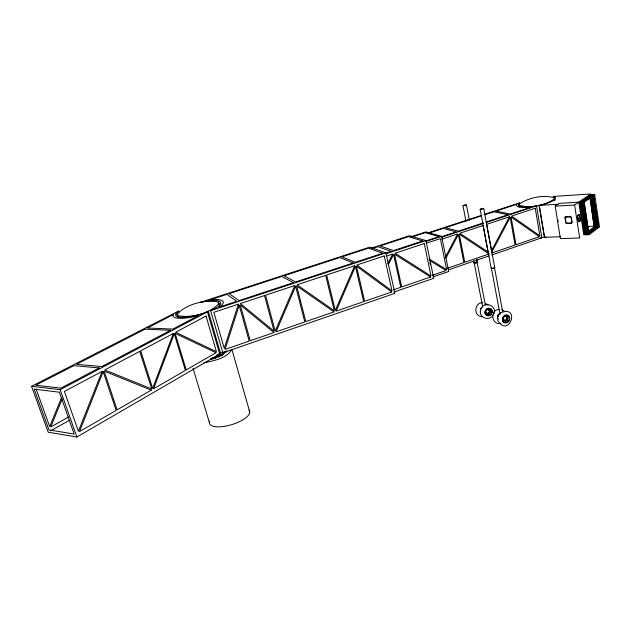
<?xml version="1.0" encoding="UTF-8"?>
<svg xmlns="http://www.w3.org/2000/svg" width="631" height="631" viewBox="0 0 631 631"><rect width="100%" height="100%" fill="white"/><g stroke="black" fill="none" stroke-linecap="round" stroke-linejoin="round"><path stroke-width="0.95" d="M489.695 311.738L488.78 309.505C486.375 308.33 484.127 312.211 486.359 313.717L488.015 313.82L489.695 311.738L490.421 311.801L490.003 309.576L488.173 308.567L488.015 309.285M489.49 311.241L489.498 309.774M507.206 318.655L506.283 316.352C503.806 315.161 501.503 319.152 503.783 320.706L505.478 320.8L507.206 318.655L507.955 318.71L507.537 316.423L505.668 315.39L505.502 316.123M500.312 313.291C497.969 314.246 496.652 317.306 498.033 319.538L497.449 316.746A4.228 3.549 -66.6 0 1 500.273 313.236M519.305 207.11L519.037 204.129C528.841 197.59 543.007 194.514 554.389 197.779L554.791 200.761M487.542 309.095L487.605 308.338M505.052 315.145L504.989 315.926L504.106 316.044M215.234 358.384L215.416 357.043L219.801 355.324L226.411 351.467L221.923 355.395L212.142 359.315M485.468 312.361L484.853 312.629L486.059 314.412L487.069 314.695L487.171 313.938M503.199 320.114L502.678 320.651L503.467 321.416L504.5 321.715L504.611 320.927M480.396 309.931L481.855 307.352A4.094 3.47 -66.8 0 0 480.341 309.924M493.418 314.798C498.553 306.974 485.184 300.135 481.319 308.251M487.069 314.695L489.199 313.922L490.421 311.801M504.5 321.715L506.685 320.903L507.955 318.71M498.064 316.415L498.884 314.995M502.544 318.734L504.137 315.997L505.439 315.192M61.483 397.68L49.707 426.651L36.077 388.948M62.185 398.895L50.796 426.95L68.613 417.012M503.467 321.416L503.783 320.706M219.028 303.353C210.58 313.426 190.105 318.679 177.461 315.468L176.995 314.104C186.95 303.937 204.436 299.465 218.334 302.068L219.833 306.177M486.059 314.412L486.359 313.717M488.307 309.316L488.607 308.63M387.726 263.624L392.727 254.001L386.18 256.17M388.215 264.839L393.57 254.545L400.764 287.271L393.389 289.81M445.186 257.511L457.593 233.983L441.779 239.228M445.975 258.04L458.366 234.543L463.864 262.599L447.347 268.262M491.699 252.353L510.187 217.34L515.085 245.025L492.164 252.889M224.407 351.814L221.923 355.395M581.135 202.535L592.075 194.719L597.147 226.529L586.396 234.842L581.135 202.535L580.094 202.101L579.81 202.614L584.598 234.069L585.087 234.89L586.578 233.77M584.085 201.857L589.038 234.748L599.45 226.892L594.71 194.545L584.085 201.857L589.038 234.748M218.839 356.965L220.487 353.218L208.269 311.122M485.484 314.151L485.886 313.528M488.78 309.505L489.206 308.867M502.852 321.14L503.278 320.501L502.662 319.925M506.283 316.352L506.717 315.689M506.086 320.098L506.606 319.42M488.607 313.134L489.12 312.479M506.859 319.657L506.07 320.658L505.762 320.114L506.37 319.373M488.623 313.686L489.388 312.724M492.858 315.476C489.396 321.4 478.85 317.638 480.412 310.744M503.995 316.967L503.144 318.395L503.428 319.901L505.415 320.469M486.556 310.097L485.728 311.477L486.012 312.944L487.952 313.497M225.74 352.256L226.963 350.939M560.257 236.743L544.592 237.303L539.284 205.39A19.387 4.314 -10.7 0 0 553.206 196.438L590.782 193.985L574.604 205.028L579.684 237.99L560.415 238.652L555.185 206.156L559.437 203.34L578.777 202.18L579.81 202.614L590.766 194.798L591.255 195.586L582.689 201.47M591.255 195.586L592.075 194.719L596.839 227.002L595.838 226.584L591.405 196.556M594.71 194.545L583.785 202.377L582.752 201.944L582.46 202.456L587.713 234.795L598.448 226.474L593.392 194.632L582.752 201.944L587.713 234.795L598.448 226.474L599.45 226.892M584.598 234.069L583.77 234.937L578.777 202.18M585.907 234.014L585.087 234.89L580.094 202.101L590.766 194.798M587.224 233.967L586.396 234.842L581.427 202.023L582.46 202.456L593.392 194.632L598.149 226.947L597.147 226.529L588.755 232.823M506.377 316.707L506.898 316.17M488.899 309.853L489.404 309.34M485.278 313.662L485.791 313.15M178.447 311.122L176.641 312.645A23.205 5.845 -15.7 0 0 181.625 317.322A23.205 5.845 -15.7 0 0 203.371 313.347L207.433 311.848L219.691 354.015L76.887 437.015L48.208 432.211L31.55 386.306L178.447 311.122L179.007 312.992M588.818 232.09L595.838 226.584L588.202 232.303M588.423 231.206L594.544 226.632L595.546 227.057L591.192 197.645M489.372 310.042L490.003 309.576M506.882 316.904L507.537 316.423M486.643 309.135L487.913 308.362L490.579 308.551C494.278 310.973 490.587 317.432 486.635 315.476C482.849 313.165 486.611 306.903 490.445 308.756A3.628 3.076 -66.8 0 1 491.849 312.227C491.446 314.459 488.946 316.32 486.746 315.232L485.831 314.404A3.628 3.076 -66.7 0 1 485.823 310.42M500.32 312.905C521.19 304.166 508.933 339.092 497.638 320.28M486.769 314.561L488.015 313.828L488.189 314.538M486.753 314.624L488.047 313.875M50.78 430.76L69.678 420.151M31.55 386.306L60.182 389.658L207.433 311.848M223.098 351.901L218.791 353.888M222.83 352.808L394.903 293.336L385.896 252.865L369.75 247.147L200.508 302.312L204.641 301.405A23.205 5.853 -15.7 0 1 214.122 309.064L210.644 310.681L222.83 352.808L226.221 351.088M489.222 310.641L489.806 310.381L489.83 311.564L489.222 311.548M216.504 355.261L219.691 354.015M432.243 275.305L446.117 270.541L429.293 260.374M448.239 269.934L489.025 255.918M491.801 254.956L541.863 237.753L536.531 205.864A19.395 4.314 -10.7 0 1 519.715 202.819L484.229 214.445M432.89 276.946L448.728 271.496L441.621 236.302L425.901 231.916L410.978 236.799M393.783 292.098L433.742 278.31L425.909 240.569L409.543 235.694L371.154 248.228M441.424 236.783L456.292 231.861L443.151 228.422L428.607 233.186M483.299 222.932L458.477 231.135L445.297 227.72L481.737 215.77M486.051 222.017L508.113 214.721L493.884 211.787L484.545 214.848M441.534 237.295L483.449 223.429M486.241 222.506L536.531 205.864M426.319 243.274L440.351 238.628L446.614 269.563L428.985 258.899M210.644 310.681L385.896 252.865M385.628 253.189L391.212 251.343L377.78 246.697L372.172 248.527M385.849 253.796L425.909 240.569M426.043 240.924L439.129 236.601L425.12 232.658L412.351 236.838M425.775 241.539L441.621 236.302M427.282 233.099L481.429 215.36M507.214 317.716L507.963 317.488M215.416 357.043L210.707 358.471L211.369 359.552M489.695 310.831L490.429 310.61M518.974 205.209C530.253 208.758 544.821 205.556 554.483 198.844L554.389 197.779M540.609 237.753L544.372 237.114L539.063 205.217M501.046 323.324C491.549 325.817 489.38 310.05 499.058 309.371M482.747 302.691C473.984 302.415 473.274 316.691 482.313 316.581M504.887 320.264L502.923 319.704M487.463 313.299L486.059 313.221A2.145 1.822 -66.8 0 0 487.479 313.386M504.082 320.722L504.95 320.595L505.037 321.297M504.69 316.549L505.407 316.446M487.227 309.695L488.607 309.789L489.396 310.941M504.161 316.344L506.094 316.644L506.906 317.827M203.821 362.841C213.578 360.656 226.639 358.747 231.837 349.258L249.734 411.885M539.284 205.39L558.025 204.27M555.185 206.156L574.604 205.028M586.712 226.513L594.56 226.182M506.701 318.45L507.316 318.458L507.3 317.243M484.853 311.438L485.468 311.446M501.669 309.695L504.114 310.697M489.38 312.637L489.987 312.992M506.874 319.578L507.505 319.941M469.346 220.195L466.435 204.957L464.03 205.13L462.996 205.745L465.978 221.236M462.996 205.745L466.435 204.957M485.973 303.574L487.944 305.112M497.575 315.185L498.096 315.508M502.678 317.164L503.183 317.48M488.788 313.347L489.199 313.922M506.275 320.319L506.685 320.903M486.044 309.34L486.398 309.868M503.475 316.194L503.838 316.738M589.457 194.884L589.946 195.673M502.528 320.256L504.098 322.536C507.576 324.2 511.165 319.483 509.185 316.383L508.184 315.461C504.713 313.757 501.211 318.529 503.191 321.581L504.193 322.496C508.223 324.429 511.883 317.835 508.168 315.382L506.859 314.995L504.54 315.539L504.634 316.249M60.182 389.658L76.887 437.015M177.461 315.468L178.021 317.314M176.995 314.104L177.847 316.928M193.047 368.37L209.389 422.518M218.334 302.068L219.138 304.876M505.478 320.8L505.652 321.542M429.963 262.606L430.358 264.515M476.815 259.238L477.359 262.094M477.139 262.173L485.326 304.978M474.181 262.796L482.597 306.524M473.613 260.926L473.984 262.867M491.407 268.175L500.02 314.301M480.167 209.279L491.178 268.222M483.756 208.506L494.696 267.481M494.467 267.528L502.67 311.761M519.037 204.129L519.368 206.021M557.843 219.825L558.12 221.576M590.237 197.606L594.244 227.105L589.882 197.732M487.077 308.717L487.171 309.403M541.863 237.753A19.182 4.851 -10.3 0 1 540.341 237.974M494.357 267.292A1.798 0.505 -10.9 0 1 494.223 267.978A1.798 0.505 -10.9 0 1 491.959 268.451A1.798 0.505 -10.9 0 1 491.312 267.93M494.365 267.434A1.562 0.442 -10.9 0 1 492.914 268.301A1.562 0.442 -10.9 0 1 491.525 267.923M504.903 320.351A2.216 1.861 -66.6 0 1 504.406 320.461M503.917 320.422A2.216 1.861 -66.6 0 1 502.804 319.507M504.642 316.147A2.216 1.861 -66.6 0 1 505.589 316.368M498.466 316.202A2.201 1.846 -66.6 0 1 498.687 315.666M476.602 261.991A1.507 0.41 -11.2 0 1 476.957 262.457A1.507 0.41 -11.2 0 1 475.167 262.969A1.507 0.41 -11.2 0 1 474.197 262.685M476.681 261.904A1.735 0.473 -11.2 0 1 477.052 262.512A1.735 0.473 -11.2 0 1 474.67 263.056A1.735 0.473 -11.2 0 1 474.291 262.449M487.684 309.348A2.145 1.822 -66.8 0 1 488.126 309.521M546.091 236.972A19.182 4.859 -10.3 0 1 544.592 237.303M248.906 410.079A20.965 7.588 -16.9 0 1 230.575 424.978A20.965 7.588 -16.9 0 1 209.744 421.058M492.062 310.736C492.645 313.623 489.593 316.801 486.722 315.445L485.744 314.546C483.788 311.58 487.219 306.958 490.587 308.622L492.07 310.783M486.682 313.741L486.493 314.467L487.613 314.309L487.518 313.623L486.682 313.741M238.376 304.189L224.242 348.351L213.846 312.306L238.376 304.189M239.196 305.286L225.062 349.416L249.182 341.103L239.196 305.286M509.454 319.16C509.028 321.447 506.48 323.395 504.208 322.283L503.286 321.431A3.747 3.139 -66.6 0 1 503.293 317.33L505.463 315.429L508.034 315.595A3.747 3.139 -66.6 0 1 509.462 319.16M173.328 333.468L152.67 388.444L140.681 350.836L173.328 333.468M174.243 333.815L153.617 388.767L185.396 370.413L174.243 333.815M102.119 371.359L78.402 431.273L64.401 391.433L102.119 371.359M103.176 371.698L79.498 431.58L116.143 410.41L103.176 371.698M294.811 285.52L275.211 331.094L265.58 295.19L294.811 285.52M295.639 286.293L276.055 331.843L304.797 321.928L295.639 286.293M354.669 265.722L335.321 310.397L326.653 274.99L354.669 265.722M355.45 266.487L336.11 311.138L363.677 301.634L355.45 266.487M509.446 216.78L491.494 250.775L486.596 224.36L509.446 216.78M173.296 314.68L173.044 315.121A25.847 6.515 -15.7 0 0 197.361 315.831L198.804 315.405L172.862 329.09L147.339 327.986L173.296 314.68M516.726 204.302L516.473 204.712A21.312 4.74 -10.7 0 0 529.843 207.189L531.428 207.015L510.219 214.027L495.95 211.109L516.726 204.302M579.85 220.921L578.958 221.568A0.939 0.418 89 0 1 578.422 220.953L577.744 216.543A0.939 0.418 88.9 0 1 578.004 215.36L578.903 214.729A0.939 0.418 88.9 0 1 579.432 215.345L580.102 219.754A0.939 0.418 89 0 1 579.85 220.921M579.889 221.142L578.99 221.789A1.167 0.521 89 0 1 578.327 221.031L577.649 216.599A1.167 0.521 88.9 0 1 577.964 215.139L578.872 214.501A1.167 0.521 88.9 0 1 579.526 215.274L580.204 219.691A1.167 0.521 89 0 1 579.889 221.142M219.974 306.627L219.107 307.155L236.743 301.342L226.971 294.361L209.894 299.93L211.164 299.749A25.855 6.523 -15.7 0 1 219.974 306.627M151.266 390.132L117.129 409.842L104.194 371.154L151.266 390.132M215.999 352.737L186.263 369.916L175.126 333.342L215.999 352.737M139.727 351.341L104.738 369.963L151.74 388.98L139.727 351.341M206.037 316.06L175.599 332.253L216.425 351.68L206.037 316.06M99.225 367.92L60.884 388.144L35.683 385.241L73.843 365.672L99.225 367.92M170.583 330.289L101.859 366.54L76.461 364.332L145.059 329.161L170.583 330.289M430.579 277.009L401.726 286.939L394.549 254.222L430.579 277.009M273.957 332.561L250.255 340.732L240.285 304.923L273.957 332.561M333.98 311.872L305.822 321.573L296.688 285.946L333.98 311.872M391.677 291.979L364.663 301.295L356.452 266.156L391.677 291.979M489.096 253.938L464.787 262.283L459.305 234.235L489.096 253.938M539.371 236.696L515.977 244.718L511.086 217.04L539.371 236.696M264.507 295.545L240.411 303.519L274.091 331.196L264.507 295.545M325.628 275.329L297.02 284.794L334.312 310.744L325.628 275.329M384.216 255.949L356.783 265.02L392.009 290.875L384.216 255.949M424.277 243.55L395.045 253.228L431.044 276.023L424.277 243.55M483.086 225.527L459.778 233.257L488.031 251.966L483.086 225.527M535.238 208.23L511.552 216.086L539.852 235.765L535.238 208.23M293.376 282.672L239.039 300.593L229.195 293.636L281.852 276.457L293.376 282.672M353.171 262.961L295.584 281.947L283.989 275.763L339.872 257.535L353.171 262.961M382.686 253.236L355.285 262.267L341.923 256.864L368.543 248.18L382.686 253.236M422.738 240.947L393.539 250.578L380.036 245.956L408.486 236.664L422.738 240.947M565.833 217.04L565.723 217.048A0.812 0.718 53.3 0 0 565.195 217.75L565.952 222.562A0.812 0.718 52.6 0 0 566.701 223.208L571.307 222.995A0.812 0.718 52.1 0 0 571.844 222.293L571.094 217.458A0.812 0.726 52.8 0 0 570.345 216.819L565.833 217.04M570.211 216.591L565.786 216.812A1.049 0.923 53.3 0 0 564.99 217.869L565.715 222.475A1.049 0.923 52.6 0 0 566.827 223.429L571.244 223.232A1.049 0.931 52.1 0 0 572.057 222.183L571.331 217.553A1.049 0.931 52.8 0 0 570.211 216.591M59.377 392.206L34.192 389.185L48.942 429.892L74.166 434.057L59.377 392.206M480.83 209.437A1.838 0.41 -11.4 0 0 483.748 208.616A1.838 0.41 -11.4 0 0 481.319 208.632A1.838 0.41 -11.4 0 0 480.83 209.437"/></g></svg>
